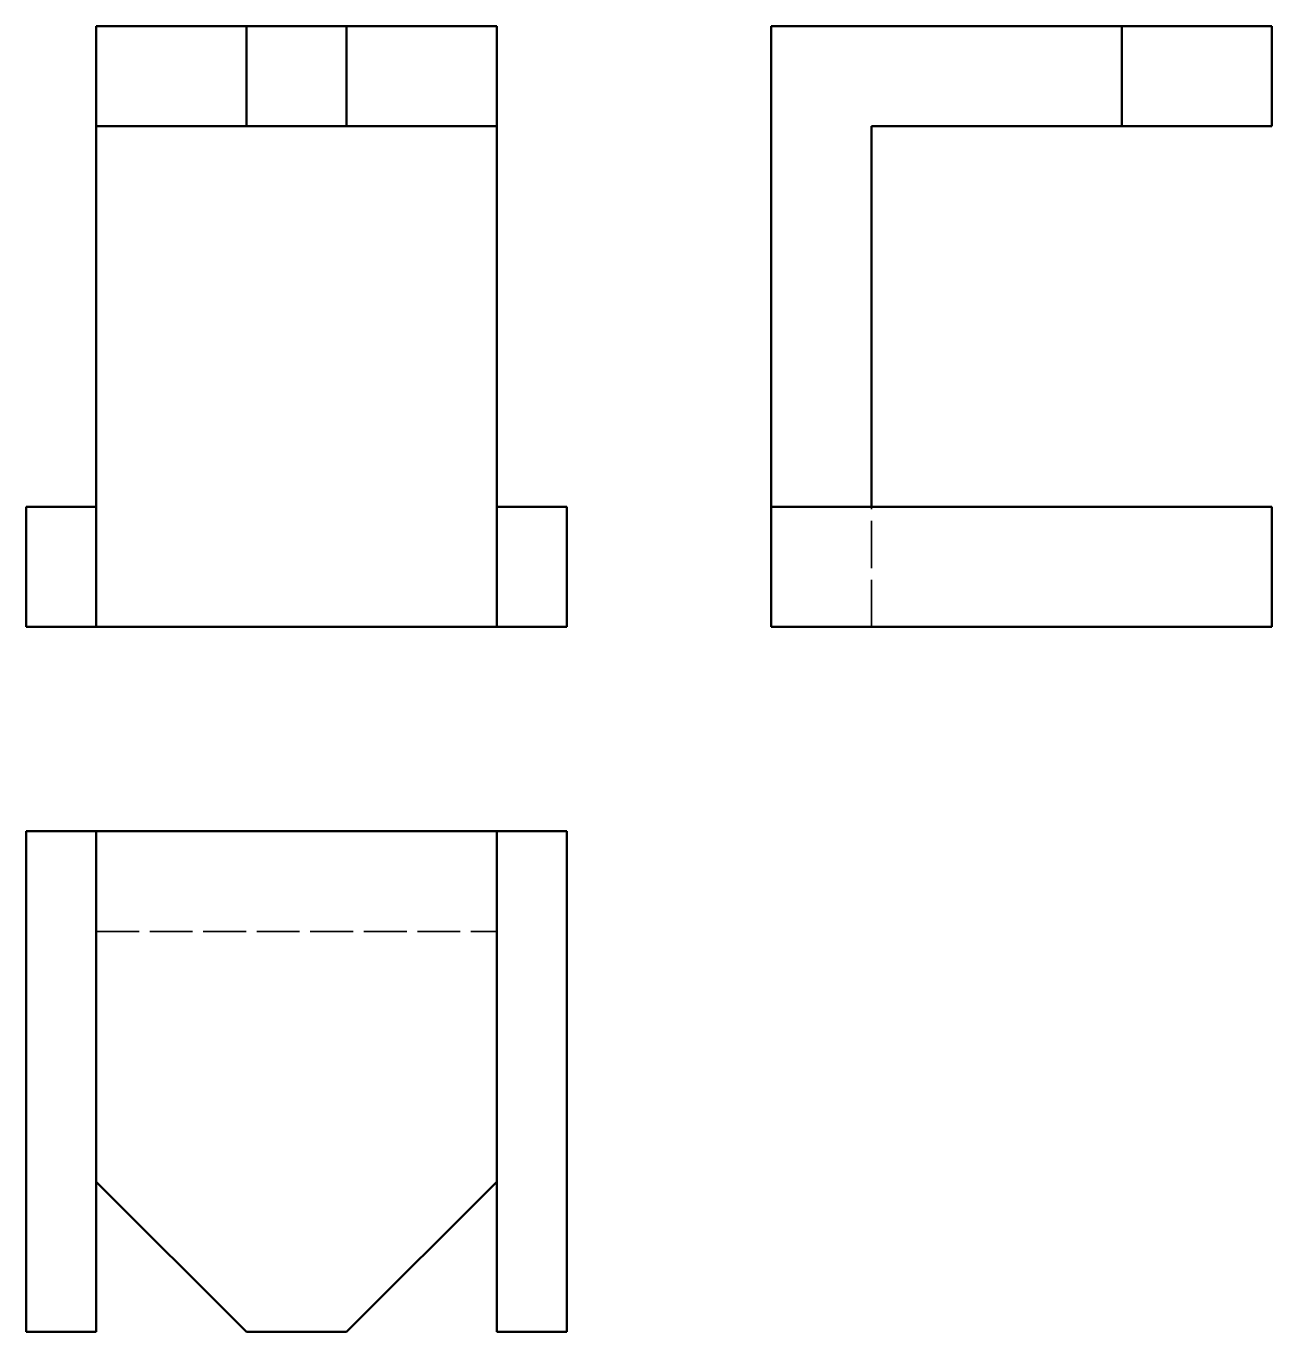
# Model space of a CAD drawing. Header units: inches. Extents: x 0 to 49, y 0 to 51.3.
import ezdxf

# ---------------------------------------------------------------- set-up
doc = ezdxf.new("R2010")
doc.units = ezdxf.units.IN
doc.header["$LTSCALE"] = 10
doc.header["$MEASUREMENT"] = 0
doc.linetypes.add('DASHED', pattern=[0.2067, 0.1654, -0.0413])
doc.layers.add('Hidden(Default)', color=7, linetype='DASHED', lineweight=35)
doc.layers.add('Visible(Default)', color=7, linetype='Continuous', lineweight=50)

msp = doc.modelspace()

# ---------------------------------------------------------------- linework, layer by layer
at = {"layer": 'Hidden(Default)', "ltscale": 1.119962}
msp.add_line((33.232, 27.72), (33.232, 32.444), dxfattribs=at)
at = {"layer": 'Hidden(Default)', "ltscale": 1.018147}
msp.add_line((2.756, 15.748), (18.504, 15.748), dxfattribs=at)
at = {"layer": 'Visible(Default)'}
for p, q in [((2.756, 51.342), (8.661, 51.342)), ((2.756, 47.405), (2.756, 51.342)), ((8.661, 51.342), (12.598, 51.342)), ((8.661, 51.342), (8.661, 47.405)), ((12.598, 51.342), (18.504, 51.342)), ((12.598, 47.405), (12.598, 51.342)), ((18.504, 51.342), (18.504, 47.405)), ((43.074, 51.342), (29.295, 51.342)), ((29.295, 51.342), (29.295, 32.444)), ((43.074, 51.342), (48.98, 51.342)), ((43.074, 47.405), (43.074, 51.342)), ((48.98, 51.342), (48.98, 47.405)), ((2.756, 32.444), (2.756, 47.405)), ((8.661, 47.405), (2.756, 47.405)), ((8.661, 47.405), (12.598, 47.405)), ((18.504, 47.405), (12.598, 47.405)), ((18.504, 47.405), (18.504, 32.444)), ((33.232, 47.405), (43.074, 47.405)), ((33.232, 32.444), (33.232, 47.405)), ((48.98, 47.405), (43.074, 47.405)), ((0, 32.444), (2.756, 32.444)), ((0, 27.72), (0, 32.444)), ((2.756, 27.72), (2.756, 32.444)), ((18.504, 32.444), (21.26, 32.444)), ((18.504, 27.72), (18.504, 32.444)), ((21.26, 27.72), (21.26, 32.444)), ((29.295, 32.444), (48.98, 32.444)), ((29.295, 27.72), (29.295, 32.444)), ((48.98, 27.72), (48.98, 32.444)), ((2.756, 27.72), (0, 27.72)), ((2.756, 27.72), (18.504, 27.72)), ((21.26, 27.72), (18.504, 27.72)), ((48.98, 27.72), (29.295, 27.72)), ((0, 19.685), (0, 0)), ((2.756, 19.685), (0, 19.685)), ((2.756, 5.906), (2.756, 19.685)), ((18.504, 19.685), (2.756, 19.685)), ((21.26, 19.685), (18.504, 19.685)), ((18.504, 19.685), (18.504, 5.906)), ((21.26, 0), (21.26, 19.685)), ((2.756, 0), (2.756, 5.906)), ((2.756, 5.906), (8.661, 0)), ((12.598, 0), (18.504, 5.906)), ((18.504, 5.906), (18.504, 0)), ((0, 0), (2.756, 0)), ((8.661, 0), (12.598, 0)), ((18.504, 0), (21.26, 0))]:
    msp.add_line(p, q, dxfattribs=at)

doc.saveas('drawing.dxf')
